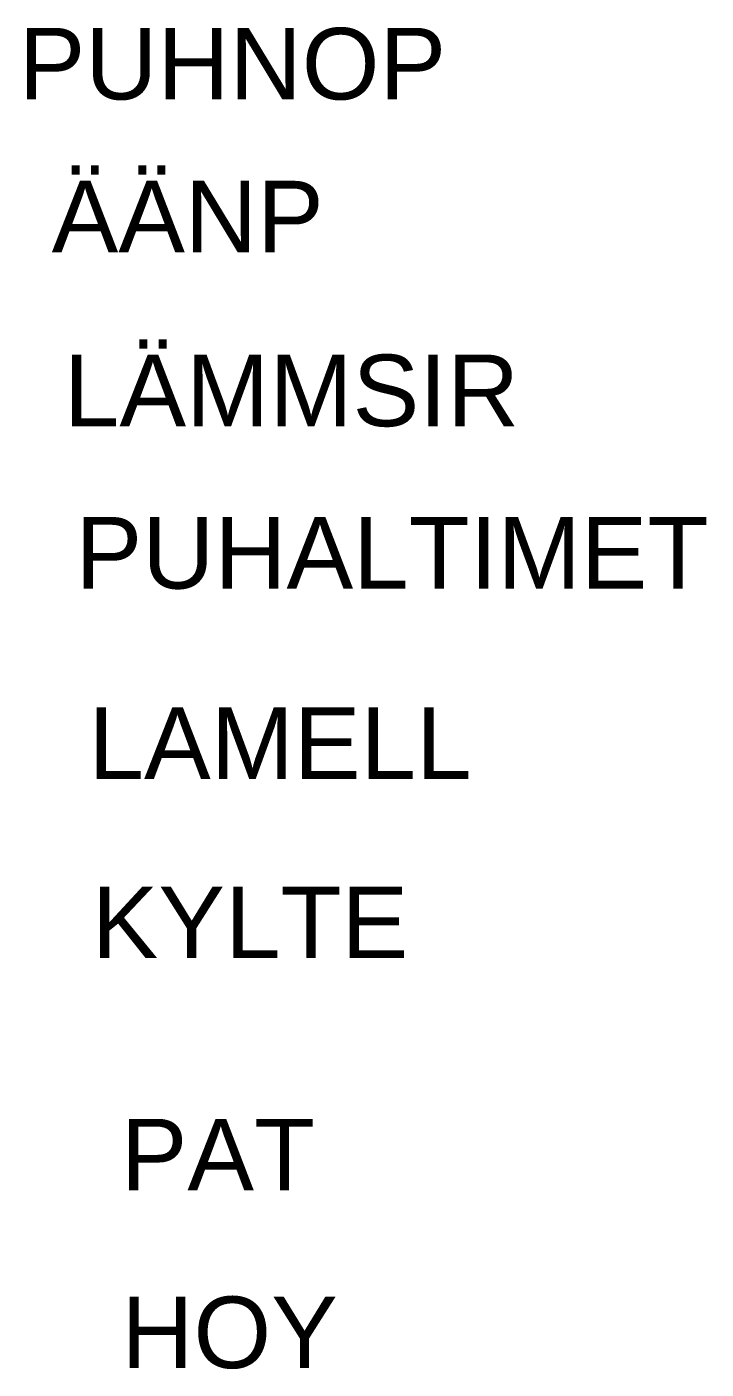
# Model space of a CAD drawing. Header units: millimetres. Extents: x -3.6 to 20.1, y 28.1 to 75.
import ezdxf

# ---------------------------------------------------------------- set-up
doc = ezdxf.new("R2010")
doc.units = ezdxf.units.MM
doc.styles.get("Standard").update_dxf_attribs({"font": 'arial.ttf'})

msp = doc.modelspace()

# ---------------------------------------------------------------- texts
at = {"flags": 1}
for tag, p in [('PUHNOP', (-3.922, 72.469)), ('ÄÄNP', (-2.768, 67.129)), ('LÄMMSIR', (-2.341, 61.057)), ('PUHALTIMET', (-1.933, 55.387)), ('LAMELL', (-1.482, 48.74)), ('KYLTE', (-1.369, 42.48)), ('PAT', (-0.355, 34.368)), ('HOY', (-0.334, 28.162))]:
    msp.add_attdef(tag, p, '', height=2.5, dxfattribs=at)

doc.saveas('drawing.dxf')
